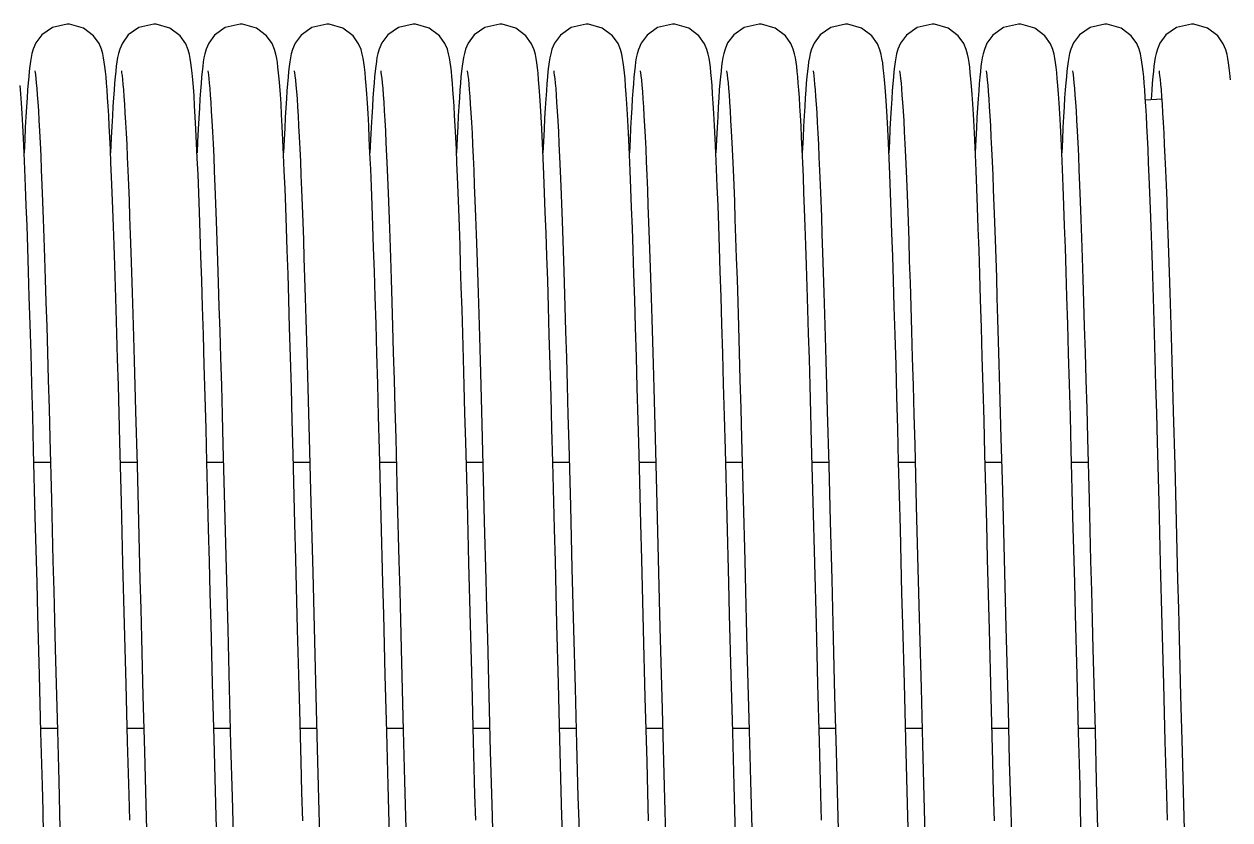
# Model space of a CAD drawing. Header units: millimetres. Extents: x 21899 to 38731, y -5425 to 3612.
# Drawn here: x 32057.5 to 32169.1, y -2732.6 to -2658.9 of the extents above; entities that cross this region are included whole.
import ezdxf

# ---------------------------------------------------------------- set-up
doc = ezdxf.new("R2010")
doc.units = ezdxf.units.MM

msp = doc.modelspace()

# ---------------------------------------------------------------- linework, layer by layer
at = {"color": 7, "linetype": 'Continuous'}
for p, q in [((32161.82, -2665.02), (32161.76, -2665.89)), ((32161.24, -2665.92), (32162.75, -2665.84)), ((32083.75, -2692.61), (32083.88, -2697.24)), ((32115.75, -2692.61), (32115.88, -2697.24)), ((32147.75, -2692.61), (32147.88, -2697.24)), ((32067.81, -2694.75), (32067.95, -2699.74)), ((32099.81, -2694.75), (32099.95, -2699.74)), ((32131.81, -2694.75), (32131.95, -2699.74)), ((32163.81, -2694.75), (32163.95, -2699.74)), ((32059.88, -2697.25), (32060.03, -2702.91)), ((32083.88, -2697.24), (32084.01, -2702.1)), ((32091.88, -2697.25), (32092.03, -2702.91)), ((32115.88, -2697.24), (32116.01, -2702.1)), ((32123.88, -2697.25), (32124.03, -2702.91)), ((32147.88, -2697.24), (32148.01, -2702.1)), ((32155.88, -2697.25), (32156.03, -2702.91)), ((32058.54, -2704.51), (32058.38, -2698.28)), ((32066.51, -2703.14), (32066.36, -2697.61)), ((32075.9, -2697.84), (32076.04, -2703.54)), ((32090.54, -2704.51), (32090.38, -2698.28)), ((32098.51, -2703.14), (32098.36, -2697.61)), ((32107.9, -2697.84), (32108.04, -2703.54)), ((32122.54, -2704.51), (32122.38, -2698.28)), ((32130.51, -2703.14), (32130.36, -2697.61)), ((32139.9, -2697.84), (32140.04, -2703.54)), ((32154.54, -2704.51), (32154.38, -2698.28)), ((32162.51, -2703.14), (32162.36, -2697.61)), ((32058.41, -2699.47), (32059.94, -2699.47)), ((32066.41, -2699.47), (32067.94, -2699.47)), ((32074.41, -2699.47), (32075.94, -2699.47)), ((32082.41, -2699.47), (32083.94, -2699.47)), ((32090.41, -2699.47), (32091.94, -2699.47)), ((32098.41, -2699.47), (32099.94, -2699.47)), ((32106.41, -2699.47), (32107.94, -2699.47)), ((32114.41, -2699.47), (32115.94, -2699.47)), ((32122.41, -2699.47), (32123.94, -2699.47)), ((32130.41, -2699.47), (32131.94, -2699.47)), ((32138.41, -2699.47), (32139.94, -2699.47)), ((32146.41, -2699.47), (32147.94, -2699.47)), ((32154.41, -2699.47), (32155.94, -2699.47)), ((32067.95, -2699.74), (32068.08, -2704.97)), ((32099.95, -2699.74), (32100.08, -2704.97)), ((32131.95, -2699.74), (32132.08, -2704.97)), ((32163.95, -2699.74), (32164.08, -2704.97)), ((32084.01, -2702.1), (32084.2, -2709.67)), ((32116.01, -2702.1), (32116.2, -2709.67)), ((32148.01, -2702.1), (32148.2, -2709.67)), ((32066.65, -2708.82), (32066.51, -2703.14)), ((32076.04, -2703.54), (32076.19, -2709.3)), ((32098.65, -2708.82), (32098.51, -2703.14)), ((32108.04, -2703.54), (32108.19, -2709.3)), ((32130.65, -2708.82), (32130.51, -2703.14)), ((32140.04, -2703.54), (32140.19, -2709.3)), ((32162.65, -2708.82), (32162.51, -2703.14)), ((32059.06, -2724.45), (32058.92, -2719.18)), ((32091.06, -2724.45), (32090.92, -2719.18)), ((32123.06, -2724.45), (32122.92, -2719.18)), ((32155.06, -2724.45), (32154.92, -2719.18)), ((32067.08, -2725.31), (32066.94, -2720.01)), ((32075.07, -2725.09), (32074.94, -2719.95)), ((32076.48, -2720.38), (32076.61, -2725.57)), ((32099.08, -2725.31), (32098.94, -2720.01)), ((32107.07, -2725.09), (32106.94, -2719.95)), ((32108.48, -2720.38), (32108.61, -2725.57)), ((32131.08, -2725.31), (32130.94, -2720.01)), ((32139.07, -2725.09), (32138.94, -2719.95)), ((32140.48, -2720.38), (32140.61, -2725.57)), ((32163.08, -2725.31), (32162.94, -2720.01)), ((32068.49, -2721.08), (32068.63, -2726.24)), ((32083.13, -2727.21), (32082.97, -2721.26)), ((32100.49, -2721.08), (32100.63, -2726.24)), ((32115.13, -2727.21), (32114.97, -2721.26)), ((32132.49, -2721.08), (32132.63, -2726.24)), ((32147.13, -2727.21), (32146.97, -2721.26)), ((32164.49, -2721.08), (32164.63, -2726.24)), ((32084.53, -2722.33), (32084.65, -2727.18)), ((32116.53, -2722.33), (32116.65, -2727.18)), ((32148.53, -2722.33), (32148.65, -2727.18)), ((32059.05, -2724.08), (32060.57, -2724.08)), ((32067.05, -2724.08), (32068.57, -2724.08)), ((32075.05, -2724.08), (32076.57, -2724.08)), ((32083.05, -2724.08), (32084.57, -2724.08)), ((32091.05, -2724.08), (32092.57, -2724.08)), ((32099.05, -2724.08), (32100.57, -2724.08)), ((32107.05, -2724.08), (32108.57, -2724.08)), ((32115.05, -2724.08), (32116.57, -2724.08)), ((32123.05, -2724.08), (32124.57, -2724.08)), ((32131.05, -2724.08), (32132.57, -2724.08)), ((32139.05, -2724.08), (32140.57, -2724.08)), ((32147.05, -2724.08), (32148.57, -2724.08)), ((32155.05, -2724.08), (32156.57, -2724.08)), ((32059.19, -2729.38), (32059.06, -2724.45)), ((32060.58, -2724.3), (32060.7, -2728.98)), ((32075.2, -2729.92), (32075.07, -2725.09)), ((32091.19, -2729.38), (32091.06, -2724.45)), ((32092.58, -2724.3), (32092.7, -2728.98)), ((32107.2, -2729.92), (32107.07, -2725.09)), ((32123.19, -2729.38), (32123.06, -2724.45)), ((32124.58, -2724.3), (32124.7, -2728.98)), ((32139.2, -2729.92), (32139.07, -2725.09)), ((32155.19, -2729.38), (32155.06, -2724.45)), ((32156.58, -2724.3), (32156.7, -2728.98)), ((32067.21, -2730.27), (32067.08, -2725.31)), ((32068.63, -2726.24), (32068.76, -2731.14)), ((32076.61, -2725.57), (32076.74, -2730.45)), ((32099.21, -2730.27), (32099.08, -2725.31)), ((32100.63, -2726.24), (32100.76, -2731.14)), ((32108.61, -2725.57), (32108.74, -2730.45)), ((32131.21, -2730.27), (32131.08, -2725.31)), ((32132.63, -2726.24), (32132.76, -2731.14)), ((32140.61, -2725.57), (32140.74, -2730.45)), ((32163.21, -2730.27), (32163.08, -2725.31)), ((32164.63, -2726.24), (32164.76, -2731.14)), ((32084.65, -2727.18), (32084.78, -2731.78)), ((32116.65, -2727.18), (32116.78, -2731.78)), ((32148.65, -2727.18), (32148.78, -2731.78)), ((32060.7, -2728.98), (32060.82, -2733.37)), ((32092.7, -2728.98), (32092.82, -2733.37)), ((32124.7, -2728.98), (32124.82, -2733.37)), ((32156.7, -2728.98), (32156.82, -2733.37))]:
    msp.add_line(p, q, dxfattribs=at)
for points in [[(32061.5, -2658.91), (32060.13, -2659.23), (32059.15, -2659.91), (32058.59, -2660.66), (32058.35, -2661.22), (32058.23, -2661.64), (32058.15, -2662.01), (32058.09, -2662.39), (32058.03, -2662.8), (32057.98, -2663.26), (32057.93, -2663.78), (32057.88, -2664.36), (32057.82, -2665.01)], [(32065.18, -2665.01), (32065.13, -2664.37), (32065.08, -2663.8), (32065.03, -2663.29), (32064.98, -2662.84), (32064.92, -2662.43), (32064.86, -2662.05), (32064.78, -2661.66), (32064.66, -2661.24), (32064.44, -2660.71), (32063.93, -2659.99), (32062.99, -2659.28), (32061.71, -2658.92), (32061.5, -2658.91)], [(32069.5, -2658.91), (32068.13, -2659.23), (32067.14, -2659.92), (32066.59, -2660.67), (32066.35, -2661.23), (32066.23, -2661.65), (32066.15, -2662.02), (32066.08, -2662.4), (32066.03, -2662.81), (32065.98, -2663.27), (32065.92, -2663.79), (32065.87, -2664.37), (32065.82, -2665.02)], [(32074.41, -2699.46), (32074.33, -2696.38), (32074.25, -2693.38), (32074.17, -2690.47), (32074.09, -2687.69), (32074.01, -2685.08), (32073.94, -2682.65), (32073.86, -2680.38), (32073.79, -2678.28), (32073.72, -2676.33), (32073.66, -2674.52), (32073.59, -2672.85), (32073.52, -2671.32), (32073.46, -2669.92), (32073.4, -2668.64), (32073.34, -2667.5), (32073.28, -2666.47), (32073.22, -2665.56), (32073.16, -2664.76), (32073.1, -2664.07), (32073.05, -2663.47), (32072.99, -2662.95), (32072.94, -2662.51), (32072.87, -2662.11), (32072.8, -2661.72), (32072.68, -2661.28), (32072.45, -2660.73), (32071.93, -2660), (32070.99, -2659.29), (32069.72, -2658.92), (32069.5, -2658.91)], [(32077.5, -2658.91), (32076.11, -2659.24), (32075.13, -2659.93), (32074.58, -2660.68), (32074.34, -2661.24), (32074.22, -2661.66), (32074.14, -2662.03), (32074.08, -2662.42), (32074.03, -2662.83), (32073.97, -2663.3), (32073.92, -2663.83), (32073.87, -2664.42), (32073.82, -2665.09)], [(32081.15, -2664.66), (32081.1, -2663.99), (32081.04, -2663.41), (32080.99, -2662.91), (32080.93, -2662.48), (32080.87, -2662.09), (32080.79, -2661.7), (32080.67, -2661.27), (32080.45, -2660.72), (32079.93, -2659.99), (32078.99, -2659.29), (32077.72, -2658.92), (32077.5, -2658.91)], [(32085.5, -2658.91), (32084.11, -2659.24), (32083.13, -2659.94), (32082.58, -2660.69), (32082.34, -2661.25), (32082.22, -2661.67), (32082.14, -2662.04), (32082.08, -2662.42), (32082.02, -2662.84), (32081.97, -2663.31), (32081.92, -2663.84), (32081.87, -2664.43), (32081.82, -2665.09)], [(32089.15, -2664.61), (32089.09, -2663.96), (32089.04, -2663.39), (32088.99, -2662.9), (32088.93, -2662.47), (32088.87, -2662.08), (32088.79, -2661.69), (32088.67, -2661.27), (32088.45, -2660.73), (32087.94, -2660.01), (32087, -2659.29), (32085.72, -2658.92), (32085.5, -2658.91)], [(32093.5, -2658.91), (32092.13, -2659.23), (32091.15, -2659.91), (32090.59, -2660.66), (32090.35, -2661.22), (32090.23, -2661.64), (32090.15, -2662.01), (32090.09, -2662.39), (32090.03, -2662.8), (32089.98, -2663.26), (32089.93, -2663.78), (32089.88, -2664.36), (32089.82, -2665.01)], [(32097.18, -2665.01), (32097.13, -2664.37), (32097.08, -2663.8), (32097.03, -2663.29), (32096.98, -2662.84), (32096.92, -2662.43), (32096.86, -2662.05), (32096.78, -2661.66), (32096.66, -2661.24), (32096.44, -2660.71), (32095.93, -2659.99), (32094.99, -2659.28), (32093.71, -2658.92), (32093.5, -2658.91)], [(32101.5, -2658.91), (32100.13, -2659.23), (32099.14, -2659.92), (32098.59, -2660.67), (32098.35, -2661.23), (32098.23, -2661.65), (32098.15, -2662.02), (32098.08, -2662.4), (32098.03, -2662.81), (32097.98, -2663.27), (32097.92, -2663.79), (32097.87, -2664.37), (32097.82, -2665.02)], [(32106.41, -2699.46), (32106.33, -2696.38), (32106.25, -2693.38), (32106.17, -2690.47), (32106.09, -2687.69), (32106.01, -2685.08), (32105.94, -2682.65), (32105.86, -2680.38), (32105.79, -2678.28), (32105.72, -2676.33), (32105.66, -2674.52), (32105.59, -2672.85), (32105.52, -2671.32), (32105.46, -2669.92), (32105.4, -2668.64), (32105.34, -2667.5), (32105.28, -2666.47), (32105.22, -2665.56), (32105.16, -2664.76), (32105.1, -2664.07), (32105.05, -2663.47), (32104.99, -2662.95), (32104.94, -2662.51), (32104.87, -2662.11), (32104.8, -2661.72), (32104.68, -2661.28), (32104.45, -2660.73), (32103.93, -2660), (32102.99, -2659.29), (32101.72, -2658.92), (32101.5, -2658.91)], [(32109.5, -2658.91), (32108.11, -2659.24), (32107.13, -2659.93), (32106.58, -2660.68), (32106.34, -2661.24), (32106.22, -2661.66), (32106.14, -2662.03), (32106.08, -2662.42), (32106.03, -2662.83), (32105.97, -2663.3), (32105.92, -2663.83), (32105.87, -2664.42), (32105.82, -2665.09)], [(32113.15, -2664.66), (32113.1, -2663.99), (32113.04, -2663.41), (32112.99, -2662.91), (32112.93, -2662.48), (32112.87, -2662.09), (32112.79, -2661.7), (32112.67, -2661.27), (32112.45, -2660.72), (32111.93, -2659.99), (32110.99, -2659.29), (32109.72, -2658.92), (32109.5, -2658.91)], [(32117.5, -2658.91), (32116.11, -2659.24), (32115.13, -2659.94), (32114.58, -2660.69), (32114.34, -2661.25), (32114.22, -2661.67), (32114.14, -2662.04), (32114.08, -2662.42), (32114.02, -2662.84), (32113.97, -2663.31), (32113.92, -2663.84), (32113.87, -2664.43), (32113.82, -2665.09)], [(32121.15, -2664.61), (32121.09, -2663.96), (32121.04, -2663.39), (32120.99, -2662.9), (32120.93, -2662.47), (32120.87, -2662.08), (32120.79, -2661.69), (32120.67, -2661.27), (32120.45, -2660.73), (32119.94, -2660.01), (32119, -2659.29), (32117.72, -2658.92), (32117.5, -2658.91)], [(32125.5, -2658.91), (32124.13, -2659.23), (32123.15, -2659.91), (32122.59, -2660.66), (32122.35, -2661.22), (32122.23, -2661.64), (32122.15, -2662.01), (32122.09, -2662.39), (32122.03, -2662.8), (32121.98, -2663.26), (32121.93, -2663.78), (32121.88, -2664.36), (32121.82, -2665.01)], [(32129.18, -2665.01), (32129.13, -2664.37), (32129.08, -2663.8), (32129.03, -2663.29), (32128.98, -2662.84), (32128.92, -2662.43), (32128.86, -2662.05), (32128.78, -2661.66), (32128.66, -2661.24), (32128.44, -2660.71), (32127.93, -2659.99), (32126.99, -2659.28), (32125.71, -2658.92), (32125.5, -2658.91)], [(32133.5, -2658.91), (32132.13, -2659.23), (32131.14, -2659.92), (32130.59, -2660.67), (32130.35, -2661.23), (32130.23, -2661.65), (32130.15, -2662.02), (32130.08, -2662.4), (32130.03, -2662.81), (32129.98, -2663.27), (32129.92, -2663.79), (32129.87, -2664.37), (32129.82, -2665.02)], [(32138.41, -2699.46), (32138.33, -2696.38), (32138.25, -2693.38), (32138.17, -2690.47), (32138.09, -2687.69), (32138.01, -2685.08), (32137.94, -2682.65), (32137.86, -2680.38), (32137.79, -2678.28), (32137.72, -2676.33), (32137.66, -2674.52), (32137.59, -2672.85), (32137.52, -2671.32), (32137.46, -2669.92), (32137.4, -2668.64), (32137.34, -2667.5), (32137.28, -2666.47), (32137.22, -2665.56), (32137.16, -2664.76), (32137.1, -2664.07), (32137.05, -2663.47), (32136.99, -2662.95), (32136.94, -2662.51), (32136.87, -2662.11), (32136.8, -2661.72), (32136.68, -2661.28), (32136.45, -2660.73), (32135.93, -2660), (32134.99, -2659.29), (32133.72, -2658.92), (32133.5, -2658.91)], [(32141.5, -2658.91), (32140.11, -2659.24), (32139.13, -2659.93), (32138.58, -2660.68), (32138.34, -2661.24), (32138.22, -2661.66), (32138.14, -2662.03), (32138.08, -2662.42), (32138.03, -2662.83), (32137.97, -2663.3), (32137.92, -2663.83), (32137.87, -2664.42), (32137.82, -2665.09)], [(32145.15, -2664.66), (32145.1, -2663.99), (32145.04, -2663.41), (32144.99, -2662.91), (32144.93, -2662.48), (32144.87, -2662.09), (32144.79, -2661.7), (32144.67, -2661.27), (32144.45, -2660.72), (32143.93, -2659.99), (32142.99, -2659.29), (32141.72, -2658.92), (32141.5, -2658.91)], [(32149.5, -2658.91), (32148.11, -2659.24), (32147.13, -2659.94), (32146.58, -2660.69), (32146.34, -2661.25), (32146.22, -2661.67), (32146.14, -2662.04), (32146.08, -2662.42), (32146.02, -2662.84), (32145.97, -2663.31), (32145.92, -2663.84), (32145.87, -2664.43), (32145.82, -2665.09)], [(32153.15, -2664.61), (32153.09, -2663.96), (32153.04, -2663.39), (32152.99, -2662.9), (32152.93, -2662.47), (32152.87, -2662.08), (32152.79, -2661.69), (32152.67, -2661.27), (32152.45, -2660.73), (32151.94, -2660.01), (32151, -2659.29), (32149.72, -2658.92), (32149.5, -2658.91)], [(32157.5, -2658.91), (32156.13, -2659.23), (32155.15, -2659.91), (32154.59, -2660.66), (32154.35, -2661.22), (32154.23, -2661.64), (32154.15, -2662.01), (32154.09, -2662.39), (32154.03, -2662.8), (32153.98, -2663.26), (32153.93, -2663.78), (32153.88, -2664.36), (32153.82, -2665.01)], [(32161.18, -2665.01), (32161.13, -2664.37), (32161.08, -2663.8), (32161.03, -2663.29), (32160.98, -2662.84), (32160.92, -2662.43), (32160.86, -2662.05), (32160.78, -2661.66), (32160.66, -2661.24), (32160.44, -2660.71), (32159.93, -2659.99), (32158.99, -2659.28), (32157.71, -2658.92), (32157.5, -2658.91)], [(32165.5, -2658.91), (32164.13, -2659.23), (32163.14, -2659.92), (32162.59, -2660.67), (32162.35, -2661.23), (32162.23, -2661.65), (32162.15, -2662.02), (32162.08, -2662.4), (32162.03, -2662.81), (32161.98, -2663.27), (32161.92, -2663.79), (32161.87, -2664.37), (32161.82, -2665.02)], [(32169.1, -2664.07), (32169.05, -2663.47), (32168.99, -2662.95), (32168.94, -2662.51), (32168.87, -2662.11), (32168.8, -2661.72), (32168.68, -2661.28), (32168.45, -2660.73), (32167.93, -2660), (32166.99, -2659.29), (32165.72, -2658.92), (32165.5, -2658.91)], [(32058.5, -2663.25), (32058.5, -2663.26), (32058.52, -2663.39), (32058.55, -2663.62), (32058.59, -2663.94), (32058.63, -2664.36), (32058.68, -2664.86), (32058.72, -2665.46), (32058.77, -2666.14), (32058.82, -2666.93), (32058.87, -2667.82), (32058.93, -2668.81), (32058.98, -2669.9), (32059.04, -2671.1), (32059.09, -2672.41), (32059.15, -2673.82), (32059.21, -2675.33), (32059.27, -2676.96), (32059.33, -2678.69), (32059.39, -2680.55), (32059.46, -2682.53), (32059.52, -2684.64), (32059.59, -2686.9), (32059.66, -2689.3), (32059.73, -2691.84), (32059.81, -2694.5), (32059.88, -2697.25)], [(32066.5, -2663.24), (32066.5, -2663.27), (32066.52, -2663.42), (32066.56, -2663.68), (32066.6, -2664.03), (32066.64, -2664.48), (32066.69, -2665.01), (32066.73, -2665.63), (32066.78, -2666.34), (32066.83, -2667.14), (32066.88, -2668.02), (32066.94, -2669), (32066.99, -2670.07), (32067.04, -2671.22), (32067.1, -2672.47), (32067.15, -2673.81), (32067.21, -2675.24), (32067.26, -2676.76), (32067.32, -2678.37), (32067.38, -2680.07), (32067.44, -2681.88), (32067.5, -2683.78), (32067.56, -2685.77), (32067.62, -2687.87), (32067.68, -2690.07), (32067.75, -2692.37), (32067.81, -2694.75)], [(32074.5, -2663.25), (32074.5, -2663.26), (32074.52, -2663.39), (32074.55, -2663.63), (32074.59, -2663.96), (32074.63, -2664.38), (32074.68, -2664.88), (32074.72, -2665.49), (32074.77, -2666.18), (32074.82, -2666.98), (32074.88, -2667.88), (32074.93, -2668.88), (32074.98, -2669.99), (32075.04, -2671.2), (32075.1, -2672.53), (32075.16, -2673.96), (32075.22, -2675.51), (32075.28, -2677.16), (32075.34, -2678.94), (32075.4, -2680.84), (32075.47, -2682.87), (32075.53, -2685.04), (32075.6, -2687.35), (32075.67, -2689.8), (32075.75, -2692.38), (32075.82, -2695.07), (32075.9, -2697.84)], [(32082.5, -2663.24), (32082.5, -2663.27), (32082.53, -2663.43), (32082.56, -2663.71), (32082.61, -2664.1), (32082.65, -2664.58), (32082.7, -2665.16), (32082.75, -2665.82), (32082.8, -2666.58), (32082.85, -2667.42), (32082.9, -2668.34), (32082.95, -2669.35), (32083.01, -2670.45), (32083.06, -2671.64), (32083.11, -2672.91), (32083.17, -2674.27), (32083.22, -2675.72), (32083.28, -2677.25), (32083.34, -2678.87), (32083.39, -2680.58), (32083.45, -2682.38), (32083.51, -2684.26), (32083.57, -2686.22), (32083.63, -2688.27), (32083.69, -2690.4), (32083.75, -2692.61)], [(32090.5, -2663.25), (32090.5, -2663.26), (32090.52, -2663.39), (32090.55, -2663.62), (32090.59, -2663.94), (32090.63, -2664.36), (32090.68, -2664.86), (32090.72, -2665.46), (32090.77, -2666.14), (32090.82, -2666.93), (32090.87, -2667.82), (32090.93, -2668.81), (32090.98, -2669.9), (32091.04, -2671.1), (32091.09, -2672.41), (32091.15, -2673.82), (32091.21, -2675.33), (32091.27, -2676.96), (32091.33, -2678.69), (32091.39, -2680.55), (32091.46, -2682.53), (32091.52, -2684.64), (32091.59, -2686.9), (32091.66, -2689.3), (32091.73, -2691.84), (32091.81, -2694.5), (32091.88, -2697.25)], [(32098.5, -2663.24), (32098.5, -2663.27), (32098.52, -2663.42), (32098.56, -2663.68), (32098.6, -2664.03), (32098.64, -2664.48), (32098.69, -2665.01), (32098.73, -2665.63), (32098.78, -2666.34), (32098.83, -2667.14), (32098.88, -2668.02), (32098.94, -2669), (32098.99, -2670.07), (32099.04, -2671.22), (32099.1, -2672.47), (32099.15, -2673.81), (32099.21, -2675.24), (32099.26, -2676.76), (32099.32, -2678.37), (32099.38, -2680.07), (32099.44, -2681.88), (32099.5, -2683.78), (32099.56, -2685.77), (32099.62, -2687.87), (32099.68, -2690.07), (32099.75, -2692.37), (32099.81, -2694.75)], [(32106.5, -2663.25), (32106.5, -2663.26), (32106.52, -2663.39), (32106.55, -2663.63), (32106.59, -2663.96), (32106.63, -2664.38), (32106.68, -2664.88), (32106.72, -2665.49), (32106.77, -2666.18), (32106.82, -2666.98), (32106.88, -2667.88), (32106.93, -2668.88), (32106.98, -2669.99), (32107.04, -2671.2), (32107.1, -2672.53), (32107.16, -2673.96), (32107.22, -2675.51), (32107.28, -2677.16), (32107.34, -2678.94), (32107.4, -2680.84), (32107.47, -2682.87), (32107.53, -2685.04), (32107.6, -2687.35), (32107.67, -2689.8), (32107.75, -2692.38), (32107.82, -2695.07), (32107.9, -2697.84)], [(32114.5, -2663.24), (32114.5, -2663.27), (32114.53, -2663.43), (32114.56, -2663.71), (32114.61, -2664.1), (32114.65, -2664.58), (32114.7, -2665.16), (32114.75, -2665.82), (32114.8, -2666.58), (32114.85, -2667.42), (32114.9, -2668.34), (32114.95, -2669.35), (32115.01, -2670.45), (32115.06, -2671.64), (32115.11, -2672.91), (32115.17, -2674.27), (32115.22, -2675.72), (32115.28, -2677.25), (32115.34, -2678.87), (32115.39, -2680.58), (32115.45, -2682.38), (32115.51, -2684.26), (32115.57, -2686.22), (32115.63, -2688.27), (32115.69, -2690.4), (32115.75, -2692.61)], [(32122.5, -2663.25), (32122.5, -2663.26), (32122.52, -2663.39), (32122.55, -2663.62), (32122.59, -2663.94), (32122.63, -2664.36), (32122.68, -2664.86), (32122.72, -2665.46), (32122.77, -2666.14), (32122.82, -2666.93), (32122.87, -2667.82), (32122.93, -2668.81), (32122.98, -2669.9), (32123.04, -2671.1), (32123.09, -2672.41), (32123.15, -2673.82), (32123.21, -2675.33), (32123.27, -2676.96), (32123.33, -2678.69), (32123.39, -2680.55), (32123.46, -2682.53), (32123.52, -2684.64), (32123.59, -2686.9), (32123.66, -2689.3), (32123.73, -2691.84), (32123.81, -2694.5), (32123.88, -2697.25)], [(32130.5, -2663.24), (32130.5, -2663.27), (32130.52, -2663.42), (32130.56, -2663.68), (32130.6, -2664.03), (32130.64, -2664.48), (32130.69, -2665.01), (32130.73, -2665.63), (32130.78, -2666.34), (32130.83, -2667.14), (32130.88, -2668.02), (32130.94, -2669), (32130.99, -2670.07), (32131.04, -2671.22), (32131.1, -2672.47), (32131.15, -2673.81), (32131.21, -2675.24), (32131.26, -2676.76), (32131.32, -2678.37), (32131.38, -2680.07), (32131.44, -2681.88), (32131.5, -2683.78), (32131.56, -2685.77), (32131.62, -2687.87), (32131.68, -2690.07), (32131.75, -2692.37), (32131.81, -2694.75)], [(32138.5, -2663.25), (32138.5, -2663.26), (32138.52, -2663.39), (32138.55, -2663.63), (32138.59, -2663.96), (32138.63, -2664.38), (32138.68, -2664.88), (32138.72, -2665.49), (32138.77, -2666.18), (32138.82, -2666.98), (32138.88, -2667.88), (32138.93, -2668.88), (32138.98, -2669.99), (32139.04, -2671.2), (32139.1, -2672.53), (32139.16, -2673.96), (32139.22, -2675.51), (32139.28, -2677.16), (32139.34, -2678.94), (32139.4, -2680.84), (32139.47, -2682.87), (32139.53, -2685.04), (32139.6, -2687.35), (32139.67, -2689.8), (32139.75, -2692.38), (32139.82, -2695.07), (32139.9, -2697.84)], [(32146.5, -2663.24), (32146.5, -2663.27), (32146.53, -2663.43), (32146.56, -2663.71), (32146.61, -2664.1), (32146.65, -2664.58), (32146.7, -2665.16), (32146.75, -2665.82), (32146.8, -2666.58), (32146.85, -2667.42), (32146.9, -2668.34), (32146.95, -2669.35), (32147.01, -2670.45), (32147.06, -2671.64), (32147.11, -2672.91), (32147.17, -2674.27), (32147.22, -2675.72), (32147.28, -2677.25), (32147.34, -2678.87), (32147.39, -2680.58), (32147.45, -2682.38), (32147.51, -2684.26), (32147.57, -2686.22), (32147.63, -2688.27), (32147.69, -2690.4), (32147.75, -2692.61)], [(32154.5, -2663.25), (32154.5, -2663.26), (32154.52, -2663.39), (32154.55, -2663.62), (32154.59, -2663.94), (32154.63, -2664.36), (32154.68, -2664.86), (32154.72, -2665.46), (32154.77, -2666.14), (32154.82, -2666.93), (32154.87, -2667.82), (32154.93, -2668.81), (32154.98, -2669.9), (32155.04, -2671.1), (32155.09, -2672.41), (32155.15, -2673.82), (32155.21, -2675.33), (32155.27, -2676.96), (32155.33, -2678.69), (32155.39, -2680.55), (32155.46, -2682.53), (32155.52, -2684.64), (32155.59, -2686.9), (32155.66, -2689.3), (32155.73, -2691.84), (32155.81, -2694.5), (32155.88, -2697.25)], [(32162.5, -2663.24), (32162.5, -2663.27), (32162.52, -2663.42), (32162.56, -2663.68), (32162.6, -2664.03), (32162.64, -2664.48), (32162.69, -2665.01), (32162.73, -2665.63), (32162.78, -2666.34), (32162.83, -2667.14), (32162.88, -2668.02), (32162.94, -2669), (32162.99, -2670.07), (32163.04, -2671.22), (32163.1, -2672.47), (32163.15, -2673.81), (32163.21, -2675.24), (32163.26, -2676.76), (32163.32, -2678.37), (32163.38, -2680.07), (32163.44, -2681.88), (32163.5, -2683.78), (32163.56, -2685.77), (32163.62, -2687.87), (32163.68, -2690.07), (32163.75, -2692.37), (32163.81, -2694.75)], [(32058.38, -2698.28), (32058.3, -2695.22), (32058.22, -2692.25), (32058.14, -2689.4), (32058.06, -2686.7), (32057.98, -2684.17), (32057.91, -2681.82), (32057.84, -2679.62), (32057.77, -2677.58), (32057.7, -2675.69), (32057.63, -2673.94), (32057.57, -2672.33), (32057.5, -2670.85), (32057.44, -2669.5), (32057.38, -2668.29), (32057.32, -2667.19), (32057.26, -2666.22), (32057.2, -2665.36), (32057.15, -2664.61)], [(32057.82, -2665.01), (32057.77, -2665.75), (32057.72, -2666.57), (32057.67, -2667.49), (32057.61, -2668.5), (32057.56, -2669.63), (32057.5, -2670.83)], [(32066.36, -2697.61), (32066.29, -2694.94), (32066.22, -2692.37), (32066.15, -2689.9), (32066.08, -2687.55), (32066.02, -2685.32), (32065.95, -2683.22), (32065.89, -2681.25), (32065.83, -2679.39), (32065.77, -2677.65), (32065.71, -2676.02), (32065.65, -2674.49), (32065.6, -2673.06), (32065.54, -2671.74), (32065.49, -2670.51), (32065.43, -2669.38), (32065.38, -2668.34), (32065.33, -2667.38), (32065.28, -2666.51), (32065.23, -2665.72), (32065.18, -2665.01)], [(32065.82, -2665.02), (32065.77, -2665.74), (32065.72, -2666.54), (32065.67, -2667.42), (32065.62, -2668.39), (32065.57, -2669.44), (32065.5, -2670.83)], [(32082.39, -2698.72), (32082.31, -2695.6), (32082.23, -2692.59), (32082.15, -2689.71), (32082.07, -2686.99), (32081.99, -2684.44), (32081.92, -2682.07), (32081.85, -2679.85), (32081.78, -2677.8), (32081.71, -2675.89), (32081.64, -2674.13), (32081.57, -2672.5), (32081.51, -2671), (32081.45, -2669.64), (32081.39, -2668.4), (32081.33, -2667.29), (32081.27, -2666.3), (32081.21, -2665.43), (32081.15, -2664.66)], [(32090.38, -2698.28), (32090.3, -2695.22), (32090.22, -2692.25), (32090.14, -2689.4), (32090.06, -2686.7), (32089.98, -2684.17), (32089.91, -2681.82), (32089.84, -2679.62), (32089.77, -2677.58), (32089.7, -2675.69), (32089.63, -2673.94), (32089.57, -2672.33), (32089.5, -2670.85), (32089.44, -2669.5), (32089.38, -2668.29), (32089.32, -2667.19), (32089.26, -2666.22), (32089.2, -2665.36), (32089.15, -2664.61)], [(32089.82, -2665.01), (32089.77, -2665.75), (32089.72, -2666.57), (32089.67, -2667.49), (32089.61, -2668.5), (32089.56, -2669.63), (32089.5, -2670.83)], [(32098.36, -2697.61), (32098.29, -2694.94), (32098.22, -2692.37), (32098.15, -2689.9), (32098.08, -2687.55), (32098.02, -2685.32), (32097.95, -2683.22), (32097.89, -2681.25), (32097.83, -2679.39), (32097.77, -2677.65), (32097.71, -2676.02), (32097.65, -2674.49), (32097.6, -2673.06), (32097.54, -2671.74), (32097.49, -2670.51), (32097.43, -2669.38), (32097.38, -2668.34), (32097.33, -2667.38), (32097.28, -2666.51), (32097.23, -2665.72), (32097.18, -2665.01)], [(32097.82, -2665.02), (32097.77, -2665.74), (32097.72, -2666.54), (32097.67, -2667.42), (32097.62, -2668.39), (32097.57, -2669.44), (32097.5, -2670.83)], [(32114.39, -2698.72), (32114.31, -2695.6), (32114.23, -2692.59), (32114.15, -2689.71), (32114.07, -2686.99), (32113.99, -2684.44), (32113.92, -2682.07), (32113.85, -2679.85), (32113.78, -2677.8), (32113.71, -2675.89), (32113.64, -2674.13), (32113.57, -2672.5), (32113.51, -2671), (32113.45, -2669.64), (32113.39, -2668.4), (32113.33, -2667.29), (32113.27, -2666.3), (32113.21, -2665.43), (32113.15, -2664.66)], [(32122.38, -2698.28), (32122.3, -2695.22), (32122.22, -2692.25), (32122.14, -2689.4), (32122.06, -2686.7), (32121.98, -2684.17), (32121.91, -2681.82), (32121.84, -2679.62), (32121.77, -2677.58), (32121.7, -2675.69), (32121.63, -2673.94), (32121.57, -2672.33), (32121.5, -2670.85), (32121.44, -2669.5), (32121.38, -2668.29), (32121.32, -2667.19), (32121.26, -2666.22), (32121.2, -2665.36), (32121.15, -2664.61)], [(32121.82, -2665.01), (32121.77, -2665.75), (32121.72, -2666.57), (32121.67, -2667.49), (32121.61, -2668.5), (32121.56, -2669.63), (32121.5, -2670.83)], [(32130.36, -2697.61), (32130.29, -2694.94), (32130.22, -2692.37), (32130.15, -2689.9), (32130.08, -2687.55), (32130.02, -2685.32), (32129.95, -2683.22), (32129.89, -2681.25), (32129.83, -2679.39), (32129.77, -2677.65), (32129.71, -2676.02), (32129.65, -2674.49), (32129.6, -2673.06), (32129.54, -2671.74), (32129.49, -2670.51), (32129.43, -2669.38), (32129.38, -2668.34), (32129.33, -2667.38), (32129.28, -2666.51), (32129.23, -2665.72), (32129.18, -2665.01)], [(32129.82, -2665.02), (32129.77, -2665.74), (32129.72, -2666.54), (32129.67, -2667.42), (32129.62, -2668.39), (32129.57, -2669.44), (32129.5, -2670.83)], [(32146.39, -2698.72), (32146.31, -2695.6), (32146.23, -2692.59), (32146.15, -2689.71), (32146.07, -2686.99), (32145.99, -2684.44), (32145.92, -2682.07), (32145.85, -2679.85), (32145.78, -2677.8), (32145.71, -2675.89), (32145.64, -2674.13), (32145.57, -2672.5), (32145.51, -2671), (32145.45, -2669.64), (32145.39, -2668.4), (32145.33, -2667.29), (32145.27, -2666.3), (32145.21, -2665.43), (32145.15, -2664.66)], [(32154.38, -2698.28), (32154.3, -2695.22), (32154.22, -2692.25), (32154.14, -2689.4), (32154.06, -2686.7), (32153.98, -2684.17), (32153.91, -2681.82), (32153.84, -2679.62), (32153.77, -2677.58), (32153.7, -2675.69), (32153.63, -2673.94), (32153.57, -2672.33), (32153.5, -2670.85), (32153.44, -2669.5), (32153.38, -2668.29), (32153.32, -2667.19), (32153.26, -2666.22), (32153.2, -2665.36), (32153.15, -2664.61)], [(32153.82, -2665.01), (32153.77, -2665.75), (32153.72, -2666.57), (32153.67, -2667.49), (32153.61, -2668.5), (32153.56, -2669.63), (32153.5, -2670.83)], [(32162.36, -2697.61), (32162.29, -2694.94), (32162.22, -2692.37), (32162.15, -2689.9), (32162.08, -2687.55), (32162.02, -2685.32), (32161.95, -2683.22), (32161.89, -2681.25), (32161.83, -2679.39), (32161.77, -2677.65), (32161.71, -2676.02), (32161.65, -2674.49), (32161.6, -2673.06), (32161.54, -2671.74), (32161.49, -2670.51), (32161.43, -2669.38), (32161.38, -2668.34), (32161.33, -2667.38), (32161.28, -2666.51), (32161.23, -2665.72), (32161.18, -2665.01)], [(32073.82, -2665.09), (32073.77, -2665.84), (32073.72, -2666.68), (32073.66, -2667.61), (32073.61, -2668.64), (32073.55, -2669.77), (32073.5, -2670.84)], [(32081.82, -2665.09), (32081.77, -2665.83), (32081.72, -2666.65), (32081.66, -2667.55), (32081.61, -2668.54), (32081.56, -2669.61), (32081.5, -2670.83)], [(32105.82, -2665.09), (32105.77, -2665.84), (32105.72, -2666.68), (32105.66, -2667.61), (32105.61, -2668.64), (32105.55, -2669.77), (32105.5, -2670.84)], [(32113.82, -2665.09), (32113.77, -2665.83), (32113.72, -2666.65), (32113.66, -2667.55), (32113.61, -2668.54), (32113.56, -2669.61), (32113.5, -2670.83)], [(32137.82, -2665.09), (32137.77, -2665.84), (32137.72, -2666.68), (32137.66, -2667.61), (32137.61, -2668.64), (32137.55, -2669.77), (32137.5, -2670.84)], [(32145.82, -2665.09), (32145.77, -2665.83), (32145.72, -2666.65), (32145.66, -2667.55), (32145.61, -2668.54), (32145.56, -2669.61), (32145.5, -2670.83)], [(32074.94, -2719.95), (32074.8, -2714.47), (32074.72, -2711.6), (32074.65, -2708.66), (32074.57, -2705.63), (32074.41, -2699.46)], [(32082.64, -2708.45), (32082.56, -2705.18), (32082.39, -2698.72)], [(32106.94, -2719.95), (32106.8, -2714.47), (32106.72, -2711.6), (32106.65, -2708.66), (32106.57, -2705.63), (32106.41, -2699.46)], [(32114.64, -2708.45), (32114.56, -2705.18), (32114.39, -2698.72)], [(32138.94, -2719.95), (32138.8, -2714.47), (32138.72, -2711.6), (32138.65, -2708.66), (32138.57, -2705.63), (32138.41, -2699.46)], [(32146.64, -2708.45), (32146.56, -2705.18), (32146.39, -2698.72)], [(32060.03, -2702.91), (32060.17, -2708.6), (32060.25, -2711.38), (32060.31, -2714.1), (32060.38, -2716.75), (32060.58, -2724.3)], [(32092.03, -2702.91), (32092.17, -2708.6), (32092.25, -2711.38), (32092.31, -2714.1), (32092.38, -2716.75), (32092.58, -2724.3)], [(32124.03, -2702.91), (32124.17, -2708.6), (32124.25, -2711.38), (32124.31, -2714.1), (32124.38, -2716.75), (32124.58, -2724.3)], [(32156.03, -2702.91), (32156.17, -2708.6), (32156.25, -2711.38), (32156.31, -2714.1), (32156.38, -2716.75), (32156.58, -2724.3)], [(32058.92, -2719.18), (32058.77, -2713.56), (32058.7, -2710.62), (32058.54, -2704.51)], [(32068.08, -2704.97), (32068.22, -2710.34), (32068.29, -2713.04), (32068.36, -2715.74), (32068.49, -2721.08)], [(32090.92, -2719.18), (32090.77, -2713.56), (32090.7, -2710.62), (32090.54, -2704.51)], [(32100.08, -2704.97), (32100.22, -2710.34), (32100.29, -2713.04), (32100.36, -2715.74), (32100.49, -2721.08)], [(32122.92, -2719.18), (32122.77, -2713.56), (32122.7, -2710.62), (32122.54, -2704.51)], [(32132.08, -2704.97), (32132.22, -2710.34), (32132.29, -2713.04), (32132.36, -2715.74), (32132.49, -2721.08)], [(32154.92, -2719.18), (32154.77, -2713.56), (32154.7, -2710.62), (32154.54, -2704.51)], [(32164.08, -2704.97), (32164.22, -2710.34), (32164.29, -2713.04), (32164.36, -2715.74), (32164.49, -2721.08)], [(32082.97, -2721.26), (32082.81, -2714.96), (32082.64, -2708.45)], [(32114.97, -2721.26), (32114.81, -2714.96), (32114.64, -2708.45)], [(32146.97, -2721.26), (32146.81, -2714.96), (32146.64, -2708.45)], [(32066.94, -2720.01), (32066.8, -2714.48), (32066.65, -2708.82)], [(32076.19, -2709.3), (32076.34, -2714.94), (32076.48, -2720.38)], [(32098.94, -2720.01), (32098.8, -2714.48), (32098.65, -2708.82)], [(32108.19, -2709.3), (32108.34, -2714.94), (32108.48, -2720.38)], [(32130.94, -2720.01), (32130.8, -2714.48), (32130.65, -2708.82)], [(32140.19, -2709.3), (32140.34, -2714.94), (32140.48, -2720.38)], [(32162.94, -2720.01), (32162.8, -2714.48), (32162.65, -2708.82)], [(32084.2, -2709.67), (32084.33, -2714.78), (32084.53, -2722.33)], [(32116.2, -2709.67), (32116.33, -2714.78), (32116.53, -2722.33)], [(32148.2, -2709.67), (32148.33, -2714.78), (32148.53, -2722.33)], [(32083.28, -2732.67), (32083.2, -2730), (32083.13, -2727.21)], [(32115.28, -2732.67), (32115.2, -2730), (32115.13, -2727.21)], [(32147.28, -2732.67), (32147.2, -2730), (32147.13, -2727.21)], [(32059.31, -2733.97), (32059.25, -2731.72), (32059.19, -2729.38)], [(32091.31, -2733.97), (32091.25, -2731.72), (32091.19, -2729.38)], [(32123.31, -2733.97), (32123.25, -2731.72), (32123.19, -2729.38)], [(32155.31, -2733.97), (32155.25, -2731.72), (32155.19, -2729.38)], [(32067.28, -2732.6), (32067.21, -2730.27)], [(32075.33, -2734.43), (32075.26, -2732.22), (32075.2, -2729.92)], [(32076.74, -2730.45), (32076.81, -2732.76), (32076.87, -2734.99), (32076.93, -2737.12), (32076.99, -2739.17), (32077.05, -2741.12), (32077.11, -2742.99), (32077.17, -2744.76), (32077.23, -2746.45), (32077.28, -2748.04), (32077.34, -2749.54), (32077.39, -2750.96), (32077.45, -2752.29), (32077.5, -2753.53), (32077.56, -2754.68), (32077.61, -2755.75), (32077.66, -2756.73), (32077.71, -2757.63), (32077.77, -2758.45), (32077.82, -2759.2)], [(32099.28, -2732.6), (32099.21, -2730.27)], [(32107.33, -2734.43), (32107.26, -2732.22), (32107.2, -2729.92)], [(32108.74, -2730.45), (32108.81, -2732.76), (32108.87, -2734.99), (32108.93, -2737.12), (32108.99, -2739.17), (32109.05, -2741.12), (32109.11, -2742.99), (32109.17, -2744.76), (32109.23, -2746.45), (32109.28, -2748.04), (32109.34, -2749.54), (32109.39, -2750.96), (32109.45, -2752.29), (32109.5, -2753.53), (32109.56, -2754.68), (32109.61, -2755.75), (32109.66, -2756.73), (32109.71, -2757.63), (32109.77, -2758.45), (32109.82, -2759.2)], [(32131.28, -2732.6), (32131.21, -2730.27)], [(32139.33, -2734.43), (32139.26, -2732.22), (32139.2, -2729.92)], [(32140.74, -2730.45), (32140.81, -2732.76), (32140.87, -2734.99), (32140.93, -2737.12), (32140.99, -2739.17), (32141.05, -2741.12), (32141.11, -2742.99), (32141.17, -2744.76), (32141.23, -2746.45), (32141.28, -2748.04), (32141.34, -2749.54), (32141.39, -2750.96), (32141.45, -2752.29), (32141.5, -2753.53), (32141.56, -2754.68), (32141.61, -2755.75), (32141.66, -2756.73), (32141.71, -2757.63), (32141.77, -2758.45), (32141.82, -2759.2)], [(32163.28, -2732.6), (32163.21, -2730.27)], [(32068.76, -2731.14), (32068.83, -2733.47), (32068.89, -2735.72), (32068.95, -2737.88), (32069.02, -2739.95), (32069.08, -2741.92), (32069.14, -2743.8), (32069.2, -2745.59), (32069.26, -2747.28), (32069.31, -2748.88), (32069.37, -2750.38), (32069.43, -2751.78), (32069.48, -2753.09), (32069.54, -2754.31), (32069.59, -2755.43), (32069.65, -2756.47), (32069.7, -2757.41), (32069.75, -2758.27), (32069.81, -2759.05), (32069.86, -2759.75)], [(32084.78, -2731.78), (32084.84, -2733.98), (32084.9, -2736.1), (32084.96, -2738.14), (32085.02, -2740.1), (32085.08, -2741.97), (32085.14, -2743.76), (32085.19, -2745.47), (32085.25, -2747.09), (32085.3, -2748.62), (32085.36, -2750.06), (32085.41, -2751.42), (32085.47, -2752.69), (32085.52, -2753.87), (32085.57, -2754.98), (32085.62, -2756), (32085.67, -2756.94), (32085.72, -2757.8), (32085.77, -2758.59), (32085.82, -2759.3)], [(32100.76, -2731.14), (32100.83, -2733.47), (32100.89, -2735.72), (32100.95, -2737.88), (32101.02, -2739.95), (32101.08, -2741.92), (32101.14, -2743.8), (32101.2, -2745.59), (32101.26, -2747.28), (32101.31, -2748.88), (32101.37, -2750.38), (32101.43, -2751.78), (32101.48, -2753.09), (32101.54, -2754.31), (32101.59, -2755.43), (32101.65, -2756.47), (32101.7, -2757.41), (32101.75, -2758.27), (32101.81, -2759.05), (32101.86, -2759.75)], [(32116.78, -2731.78), (32116.84, -2733.98), (32116.9, -2736.1), (32116.96, -2738.14), (32117.02, -2740.1), (32117.08, -2741.97), (32117.14, -2743.76), (32117.19, -2745.47), (32117.25, -2747.09), (32117.3, -2748.62), (32117.36, -2750.06), (32117.41, -2751.42), (32117.47, -2752.69), (32117.52, -2753.87), (32117.57, -2754.98), (32117.62, -2756), (32117.67, -2756.94), (32117.72, -2757.8), (32117.77, -2758.59), (32117.82, -2759.3)], [(32132.76, -2731.14), (32132.83, -2733.47), (32132.89, -2735.72), (32132.95, -2737.88), (32133.02, -2739.95), (32133.08, -2741.92), (32133.14, -2743.8), (32133.2, -2745.59), (32133.26, -2747.28), (32133.31, -2748.88), (32133.37, -2750.38), (32133.43, -2751.78), (32133.48, -2753.09), (32133.54, -2754.31), (32133.59, -2755.43), (32133.65, -2756.47), (32133.7, -2757.41), (32133.75, -2758.27), (32133.81, -2759.05), (32133.86, -2759.75)], [(32148.78, -2731.78), (32148.84, -2733.98), (32148.9, -2736.1), (32148.96, -2738.14), (32149.02, -2740.1), (32149.08, -2741.97), (32149.14, -2743.76), (32149.19, -2745.47), (32149.25, -2747.09), (32149.3, -2748.62), (32149.36, -2750.06), (32149.41, -2751.42), (32149.47, -2752.69), (32149.52, -2753.87), (32149.57, -2754.98), (32149.62, -2756), (32149.67, -2756.94), (32149.72, -2757.8), (32149.77, -2758.59), (32149.82, -2759.3)], [(32164.76, -2731.14), (32164.83, -2733.47), (32164.89, -2735.72), (32164.95, -2737.88), (32165.02, -2739.95), (32165.08, -2741.92), (32165.14, -2743.8), (32165.2, -2745.59), (32165.26, -2747.28), (32165.31, -2748.88), (32165.37, -2750.38), (32165.43, -2751.78), (32165.48, -2753.09), (32165.54, -2754.31), (32165.59, -2755.43), (32165.65, -2756.47), (32165.7, -2757.41), (32165.75, -2758.27), (32165.81, -2759.05), (32165.86, -2759.75)]]:
    msp.add_lwpolyline(points, dxfattribs=at)

doc.saveas('drawing.dxf')
